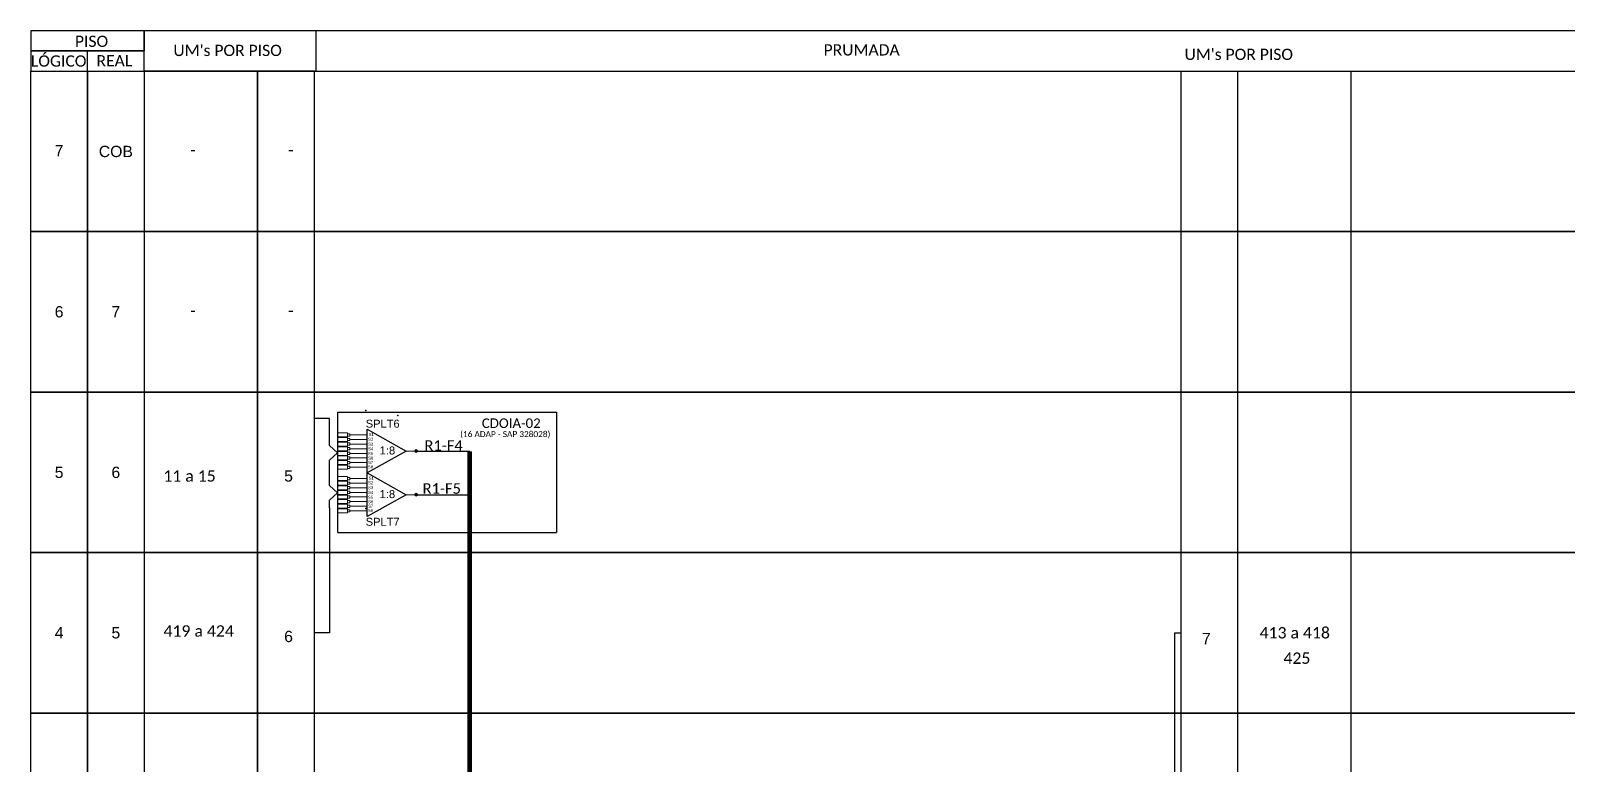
# Model space of a CAD drawing. Header units: metres. Extents: x -357 to 1409, y -312 to 282.
# Drawn here: x 2.1 to 253.1, y -134.4 to -14.5 of the extents above; entities that cross this region are included whole.
import ezdxf
from ezdxf.enums import TextEntityAlignment as Align

# ---------------------------------------------------------------- set-up
doc = ezdxf.new("R2010")
doc.units = ezdxf.units.M
doc.styles.add('ARIAL', font='arial.ttf')
doc.styles.add('WMF-Calibri0', font='calibri.ttf')

# ---------------------------------------------------------------- blocks, each defined once
blk = doc.blocks.new('SPLITTER_')
blk.add_point((0, 0))
at = {"style": 'ARIAL', "flags": 4}
blk.add_attdef('SPLT', (0, -3.26), '', height=1.5, dxfattribs=at)
blk = doc.blocks.new('SPLT_1-8_SC-APC_ESQ')
at = {"color": 3, "lineweight": 0}
for points in [[(2.41, -3.02), (0, -3.02)], [(2.41, -3.02), (2.41, -4)], [(2.99, -3.51), (7.37, -3.51)], [(2.41, -4), (0, -4)], [(2.41, -4.17), (0, -4.17)], [(2.41, -5.16), (0, -5.16)], [(2.41, -5.32), (0, -5.32)], [(2.41, -6.31), (0, -6.31)], [(2.41, -6.48), (0, -6.48)], [(2.41, -7.46), (0, -7.46)], [(2.41, -7.63), (0, -7.63)], [(2.41, -4.17), (2.41, -5.16)], [(2.41, -5.32), (2.41, -6.31)], [(2.41, -6.48), (2.41, -7.46)], [(2.41, -7.63), (2.41, -8.62)], [(7.37, -4.66), (2.99, -4.66)], [(7.37, -5.82), (2.99, -5.82)], [(7.37, -6.97), (2.99, -6.97)], [(2.41, -8.62), (0, -8.62)], [(2.41, -8.78), (0, -8.78)], [(2.41, -9.77), (0, -9.77)], [(2.41, -9.94), (0, -9.94)], [(2.41, -10.92), (0, -10.92)], [(2.41, -11.09), (0, -11.09)], [(2.41, -8.78), (2.41, -9.77)], [(2.41, -9.94), (2.41, -10.92)], [(2.41, -11.09), (2.41, -12.08)], [(7.37, -8.12), (2.99, -8.12)], [(7.37, -9.28), (2.99, -9.28)], [(7.37, -10.43), (2.99, -10.43)], [(2.41, -12.08), (0, -12.08)], [(7.37, -11.58), (2.99, -11.58)]]:
    blk.add_lwpolyline(points, dxfattribs=at)
for points in [[(2.99, -3.22), (2.41, -3.22), (2.41, -3.8), (2.99, -3.8)], [(2.99, -4.38), (2.41, -4.38), (2.41, -4.95), (2.99, -4.95)], [(2.99, -5.53), (2.41, -5.53), (2.41, -6.1), (2.99, -6.1)], [(2.99, -6.68), (2.41, -6.68), (2.41, -7.26), (2.99, -7.26)], [(2.99, -7.84), (2.41, -7.84), (2.41, -8.41), (2.99, -8.41)], [(2.99, -8.99), (2.41, -8.99), (2.41, -9.56), (2.99, -9.56)], [(2.99, -10.14), (2.41, -10.14), (2.41, -10.72), (2.99, -10.72)], [(2.99, -11.3), (2.41, -11.3), (2.41, -11.87), (2.99, -11.87)]]:
    blk.add_lwpolyline(points, close=True, dxfattribs=at)
at = {"color": 1}
blk.add_lwpolyline([(7.37, -2.1), (17.04, -7.55), (7.37, -13), (7.37, -2.1)], dxfattribs=at)
at = {"color": 1, "lineweight": 0}
blk.add_lwpolyline([(17.04, -7.55), (19.26, -7.55)], dxfattribs=at)
at = {"color": 1, "style": 'ARIAL'}
for s, height, p in [('S1', 0.75, (7.7, -3.78)), ('S3', 0.75, (7.55, -6.18)), ('S4', 0.75, (7.55, -7.36)), ('S2', 0.75, (7.56, -4.97)), ('1:8', 2, (10.45, -8.4)), ('S5', 0.75, (7.55, -8.57)), ('S6', 0.75, (7.55, -9.69)), ('S7', 0.75, (7.55, -10.78)), ('S8', 0.75, (7.55, -11.9))]:
    blk.add_text(s, height=height, dxfattribs=at).set_placement(p)
blk = doc.blocks.new('A$C415C251F')
at = {"color": 3}
blk.add_point((0, 0), dxfattribs=at)
blk = doc.blocks.new('LEG_CDOIA8_C-SPLT_ESQ')
at = {"color": 3, "extrusion": (0, 0, -1), "xscale": -1, "zscale": -1}
blk.add_blockref('A$C415C251F', (0, 0), dxfattribs=at)
at = {"color": 1, "style": 'WMF-Calibri0', "flags": 4}
blk.add_attdef('MODELO', text='', height=1.5, dxfattribs=at).set_placement((22.54, -4.54), align=Align.CENTER)
blk.add_attdef('CDO', (21.44, -2.61), '', height=2, dxfattribs=at)
at = {"style": 'ARIAL', "flags": 4}
blk.add_attdef('SPLITAGEM', text='', height=1.5, dxfattribs=at).set_placement((18.61, -12.59), align=Align.CENTER)

msp = doc.modelspace()

# ---------------------------------------------------------------- hatches: boundary and pattern name
h = msp.add_hatch(color=3)
h.dxf.hatch_style = 1
edge = h.paths.add_edge_path()
edge.add_arc((65.01, -83.11), 0.221, 0, 360)
h = msp.add_hatch(color=3)
h.dxf.hatch_style = 1
edge = h.paths.add_edge_path()
edge.add_arc((65.01, -90.24), 0.221, 0, 360)

# ---------------------------------------------------------------- linework, layer by layer
for p, q in [((2.12, -21.1), (11.38, -21.1)), ((2.12, -47.29), (2.12, -21.1)), ((11.38, -21.1), (11.38, -47.29)), ((11.38, -21.1), (20.64, -21.1)), ((11.38, -47.29), (11.38, -21.1)), ((20.64, -21.1), (20.64, -47.29)), ((39.15, -21.1), (20.64, -21.1)), ((20.64, -21.1), (20.64, -47.29)), ((39.15, -47.29), (39.15, -21.1)), ((48.41, -21.1), (39.15, -21.1)), ((39.15, -21.1), (39.15, -47.29)), ((48.41, -21.1), (427.68, -21.1)), ((48.41, -47.29), (48.41, -21.1)), ((48.41, -47.29), (48.41, -21.1)), ((11.38, -47.29), (2.12, -47.29)), ((20.64, -47.29), (11.38, -47.29)), ((20.64, -47.29), (39.15, -47.29)), ((39.15, -47.29), (48.41, -47.29)), ((427.68, -47.29), (48.41, -47.29))]:
    msp.add_line(p, q)
at = {"color": 0}
for points in [[(2.12, -17.81), (20.64, -17.81), (20.64, -14.52), (2.12, -14.52)], [(2.12, -21.1), (20.64, -21.1), (20.64, -17.81), (2.12, -17.81)]]:
    msp.add_lwpolyline(points, close=True, dxfattribs=at)
for points in [[(20.64, -21.1), (455.46, -21.1), (455.46, -14.52), (20.64, -14.52), (20.64, -14.52), (20.64, -17.81)], [(48.68, -21.1), (48.68, -14.52)], [(11.38, -21.1), (11.38, -17.81)], [(189.83, -21.1), (189.83, -204.46)], [(199.08, -21.1), (199.08, -204.46)], [(217.6, -21.1), (217.6, -204.46)], [(217.6, -60.39), (217.6, -204.46)]]:
    msp.add_lwpolyline(points)
for points in [[(2.12, -47.29), (11.38, -47.29), (11.38, -73.49), (2.12, -73.49)], [(11.38, -47.29), (20.64, -47.29), (20.64, -73.49), (11.38, -73.49)], [(39.15, -47.29), (20.64, -47.29), (20.64, -73.49), (39.15, -73.49)], [(48.41, -47.29), (39.15, -47.29), (39.15, -73.49), (48.41, -73.49)], [(48.41, -47.29), (427.68, -47.29), (427.68, -73.49), (48.41, -73.49)], [(2.12, -73.49), (11.38, -73.49), (11.38, -99.68), (2.12, -99.68)], [(11.38, -73.49), (20.64, -73.49), (20.64, -99.68), (11.38, -99.68)], [(39.15, -73.49), (20.64, -73.49), (20.64, -99.68), (39.15, -99.68)], [(48.41, -73.49), (39.15, -73.49), (39.15, -99.68), (48.41, -99.68)], [(48.41, -73.49), (427.68, -73.49), (427.68, -99.68), (48.41, -99.68)], [(2.12, -99.68), (11.38, -99.68), (11.38, -125.88), (2.12, -125.88)], [(11.38, -99.68), (20.64, -99.68), (20.64, -125.88), (11.38, -125.88)], [(39.15, -99.68), (20.64, -99.68), (20.64, -125.88), (39.15, -125.88)], [(48.41, -99.68), (39.15, -99.68), (39.15, -125.88), (48.41, -125.88)], [(48.41, -99.68), (427.68, -99.68), (427.68, -125.88), (48.41, -125.88)], [(2.12, -125.88), (11.38, -125.88), (11.38, -152.07), (2.12, -152.07)], [(11.38, -125.88), (20.64, -125.88), (20.64, -152.07), (11.38, -152.07)], [(39.15, -125.88), (20.64, -125.88), (20.64, -152.07), (39.15, -152.07)], [(48.41, -125.88), (39.15, -125.88), (39.15, -152.07), (48.41, -152.07)], [(48.41, -125.88), (427.68, -125.88), (427.68, -152.07), (48.41, -152.07)]]:
    msp.add_lwpolyline(points, close=True)
at = {"color": 3}
for points in [[(50.91, -82.22), (50.91, -77.78), (48.41, -77.78)], [(50.91, -88.73), (50.91, -84.63), (52.17, -83.42), (50.91, -82.22), (50.91, -82.22)], [(50.91, -88.73), (50.91, -87.35)], [(50.91, -92.37), (50.91, -91.14), (52.17, -89.93), (50.91, -88.73), (50.91, -88.73)], [(50.91, -92.37), (50.91, -112.78), (48.41, -112.78)], [(188.87, -181.35), (188.87, -112.78), (189.83, -112.78)]]:
    msp.add_lwpolyline(points, dxfattribs=at)
at = {"color": 1}
for points in [[(52.24, -96.42), (52.24, -76.77), (87.95, -76.77)], [(87.95, -76.77), (87.95, -96.42)], [(52.24, -96.42), (87.95, -96.42)]]:
    msp.add_lwpolyline(points, dxfattribs=at)
at = {"color": 5, "const_width": 0.726}
msp.add_lwpolyline([(73.77, -194.83), (73.77, -83.14)], dxfattribs=at)
at = {"color": 5}
for points in [[(65.01, -83.14), (73.77, -83.14)], [(65.01, -90.24), (73.77, -90.24)]]:
    msp.add_lwpolyline(points, dxfattribs=at)
at = {"color": 3}
for centre in [(65.01, -83.11), (65.01, -90.24)]:
    msp.add_circle(centre, 0.221, dxfattribs=at)

# ---------------------------------------------------------------- block references
ref = msp.add_blockref('SPLITTER_', (56.8, -76.48), dxfattribs=dict(xscale=0.8640000000001964, yscale=0.8640000000001964, zscale=0.8640000000001964))
ref.add_attrib('SPLT', 'SPLT6', (56.8, -79.3), dxfattribs={"height": 1.296, "style": 'ARIAL'})
at = {"color": 1}
ref = msp.add_blockref('LEG_CDOIA8_C-SPLT_ESQ', (62.04, -77.32), dxfattribs=dict(at, xscale=0.7776000000001768, yscale=0.7776000000001768, zscale=0.7776000000001768))
ref.add_attrib('CDO', 'CDOIA-02', (75.75, -79.35), dxfattribs={"color": 1, "height": 1.555, "style": 'WMF-Calibri0'})
ref.add_attrib('MODELO', '(16 ADAP - SAP 328028)', dxfattribs={"color": 1, "height": 0.972, "style": 'WMF-Calibri0'}).set_placement((79.57, -80.84), align=Align.CENTER)
at = {"xscale": 0.6531839999997474, "yscale": 0.6531839999997474, "zscale": 0.6531839999997474}
for p in [(52.24, -78.19), (52.24, -85.31)]:
    msp.add_blockref('SPLT_1-8_SC-APC_ESQ', p, dxfattribs=at)
ref = msp.add_blockref('SPLITTER_', (56.79, -92.49), dxfattribs=dict(xscale=0.8640000000001964, yscale=0.8640000000001964, zscale=0.8640000000001964))
ref.add_attrib('SPLT', 'SPLT7', (56.79, -95.31), dxfattribs={"height": 1.296, "style": 'ARIAL'})

# ---------------------------------------------------------------- texts
at = {"color": 0, "style": 'WMF-Calibri0'}
for s, p in [('     PISO', (6.09, -17.16)), ("UM's POR PISO", (25.4, -18.65)), ('PRUMADA', (131.53, -18.56)), ("UM's POR PISO", (190.45, -19.29)), ('  LÓGICO', (0.85, -20.38)), ('    REAL', (10.26, -20.34))]:
    msp.add_text(s, height=1.84, dxfattribs=at).set_placement(p)
at = {"style": 'WMF-Calibri0'}
for s, height, p in [('-', 1.85, (28.16, -34.92)), ('-', 1.85, (44.13, -34.92)), ('-', 1.85, (28.16, -61.15)), ('-', 1.85, (44.13, -61.15)), ('11 a 15', 1.854, (23.76, -88.11)), ('419 a 424', 1.854, (23.79, -113.41)), ('413 a 418', 1.854, (202.7, -113.7)), ('425', 1.854, (206.59, -117.85))]:
    msp.add_text(s, height=height, dxfattribs=at).set_placement(p)
at = {"color": 5, "style": 'WMF-Calibri0'}
for s, p in [('R1-F4', (66.38, -83.08)), ('R1-F5', (66.08, -90.09))]:
    msp.add_text(s, height=1.728, dxfattribs=at).set_placement(p)
at = {"style": 'ARIAL', "flags": 12}
for tag, p in [('7', (6.75, -34.08)), ('COB', (16.01, -34.22)), ('6', (6.75, -60.39)), ('7', (16.01, -60.39)), ('5', (6.75, -86.59)), ('6', (16.01, -86.59)), ('5', (44.2, -87.18)), ('4', (6.75, -112.78)), ('5', (16.01, -112.78)), ('6', (44.2, -113.38)), ('7', (194.01, -113.72))]:
    msp.add_attdef(tag, text='XX', height=1.84, dxfattribs=at).set_placement(p, align=Align.MIDDLE_CENTER)

doc.saveas('drawing.dxf')
